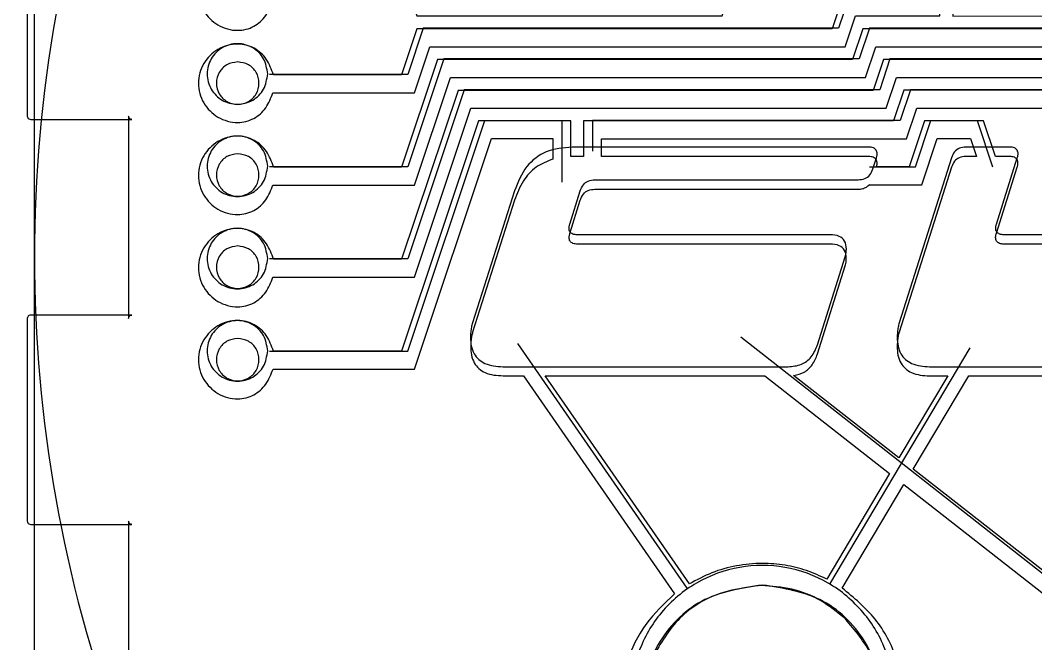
# Model space of a CAD drawing. Extents: x 1 to 406, y -9689 to -9382.
# Drawn here: x 82.24 to 112.33, y -9448.58 to -9430.11 of the extents above; entities that cross this region are included whole.
import ezdxf

# ---------------------------------------------------------------- set-up
doc = ezdxf.new("R2010")
doc.units = 0
doc.layers.get('0').update_dxf_attribs({"linetype": 'CONTINUOUS'})

msp = doc.modelspace()

# ---------------------------------------------------------------- linework, layer by layer
at = {"color": 7}
for points in [[(82.664295, -9396.097823), (164.714154, -9396.097823), (164.714154, -9478.147683), (82.664295, -9478.147683)], [(88.684808, -9431.345416)], [(89.571514, -9431.702944)], [(88.684808, -9434.066298)], [(89.571514, -9434.437939)], [(88.684808, -9436.79803)], [(89.571514, -9437.172935)], [(88.684808, -9439.53938)], [(89.571514, -9439.907875)], [(104.191029, -9446.858638)], [(104.227364, -9446.844035)]]:
    msp.add_lwpolyline(points, close=True, dxfattribs=at)
for points in [[(82.449218, -9426.9492), (82.449218, -9432.9492)], [(109.222387, -9428.524469), (109.222387, -9429.436134), (106.791432, -9429.436134), (106.487392, -9430.347799), (100.333652, -9430.347799), (94.179913, -9430.347799), (93.72408, -9431.715297), (89.621027, -9431.714385)], [(89.728414, -9432.259905), (93.920925, -9432.259905), (94.376711, -9430.894956), (100.335094, -9430.894956), (106.679326, -9430.894956), (106.981978, -9429.985795), (109.486391, -9429.985795), (109.486391, -9429.268353), (109.868022, -9429.268353), (109.874041, -9429.990015), (117.53258, -9429.976155)], [(89.730825, -9429.528201), (93.843755, -9429.528201), (93.993875, -9429.982177), (100.449041, -9429.982177), (103.033035, -9429.982177), (103.271781, -9429.268353), (108.955244, -9429.268353), (108.955244, -9429.450425), (106.599143, -9429.450425), (106.296491, -9430.362), (100.335094, -9430.362), (93.993875, -9430.362), (93.53809, -9431.726344), (89.741678, -9431.726344)], [(123.811199, -9431.715889), (123.811254, -9430.80344), (123.657237, -9430.347608), (123.049156, -9430.34764), (122.745572, -9431.259273), (117.427373, -9431.259273), (117.123333, -9430.347836), (107.399057, -9430.347836), (107.095017, -9431.259501), (103.866355, -9431.259501), (94.787538, -9431.259501), (93.72408, -9434.450101), (89.624213, -9434.451012)], [(117.308916, -9430.363852), (107.205651, -9430.363852), (106.902397, -9431.274821), (103.867439, -9431.274821), (94.602193, -9431.274821), (93.53809, -9434.460502), (89.744089, -9434.460502)], [(89.728414, -9434.994063), (93.920925, -9434.994063), (94.985031, -9431.808382), (103.867439, -9431.808382), (107.285232, -9431.808382), (107.590295, -9430.899218), (116.926081, -9430.899218), (117.229335, -9431.808382), (122.927868, -9431.808382), (123.231125, -9430.899218), (123.456604, -9430.899218), (123.534379, -9431.131334), (123.534379, -9431.560592)], [(119.250704, -9433.994268), (119.250704, -9432.173504), (116.819749, -9432.170769), (116.515034, -9431.258954), (108.006682, -9431.259273), (107.703097, -9432.170938), (95.395618, -9432.170938), (93.72408, -9437.185096), (89.621587, -9437.184777)], [(120.011092, -9434.151219), (119.510087, -9434.151219), (119.510087, -9432.186395), (117.005674, -9432.186395), (116.700611, -9431.277232), (107.81398, -9431.277232), (107.510726, -9432.188806), (95.210525, -9432.188806), (93.538102, -9437.194617), (89.744101, -9437.194617)], [(89.728426, -9437.725767), (93.920937, -9437.725767), (95.59336, -9432.719953), (107.893564, -9432.719953), (108.196819, -9431.808382), (116.317773, -9431.808382), (116.623441, -9432.719953), (118.977132, -9432.719953), (118.977132, -9434.151219), (118.598513, -9434.151219), (118.598513, -9433.09254), (116.397354, -9433.09254), (116.094705, -9432.18338), (108.422301, -9432.18338), (108.117238, -9433.09254), (98.931572, -9433.09254), (98.931572, -9434.151219), (98.593953, -9434.151219), (98.551148, -9434.151219), (98.551148, -9433.087718), (95.817033, -9433.087718), (93.538102, -9439.914264), (89.74169, -9439.914264)], [(118.339038, -9433.994268), (118.339038, -9433.082603), (116.211668, -9433.082603), (115.908083, -9432.170938), (108.614762, -9432.170938), (108.310722, -9433.082603), (99.194071, -9433.082603), (99.194071, -9433.994268)], [(107.375614, -9434.150099), (99.462658, -9434.150099), (99.462658, -9433.62257), (108.499406, -9433.62257), (108.805123, -9432.712804)], [(108.805123, -9432.712804), (115.711854, -9432.712804), (116.014507, -9433.621968), (118.065545, -9433.621968), (118.065545, -9434.149497), (118.063075, -9434.149497)], [(82.550781, -9433.0508), (85.550781, -9433.0508)], [(85.449218, -9432.9492), (85.449218, -9438.9492)], [(89.621587, -9439.920228), (93.72408, -9439.920228), (96.003243, -9433.08274), (98.282406, -9433.08274), (98.282406, -9434.906029)], [(107.399057, -9434.450101), (108.766555, -9434.450101), (109.222387, -9433.082603), (110.589885, -9433.082603), (111.045718, -9434.450101)], [(111.55967, -9434.148895), (111.132823, -9434.148895), (110.778322, -9433.089009), (109.028127, -9433.089009), (108.572341, -9434.453353), (107.606507, -9434.453353)], [(89.730837, -9440.44541), (93.920937, -9440.44541), (96.199868, -9433.618263), (98.020001, -9433.618263), (98.020001, -9434.225374)], [(107.399172, -9434.975458), (107.399172, -9434.986911), (108.955238, -9434.986911), (109.41103, -9433.619554)], [(109.41103, -9433.619554), (110.395551, -9433.619554), (110.571598, -9434.148895), (110.250255, -9434.148895)], [(107.37661, -9433.869248), (98.590438, -9433.869248), (98.590438, -9433.869248)], [(107.37661, -9433.869248), (98.590438, -9433.869248), (98.590438, -9433.869248)], [(107.37661, -9433.869248), (98.590438, -9433.869248), (98.590438, -9433.869248)], [(111.56315, -9433.869248), (110.252631, -9433.869248)], [(111.56315, -9433.869248), (110.252631, -9433.869248)], [(111.56315, -9433.869248), (110.252631, -9433.869248)], [(107.501964, -9434.518809), (107.604527, -9434.188331)], [(107.501964, -9434.518809), (107.604527, -9434.188331)], [(107.501964, -9434.518809), (107.604527, -9434.188331)], [(109.830986, -9434.188331), (108.281155, -9439.077135), (108.281155, -9439.077135)], [(109.830986, -9434.188331), (108.281155, -9439.077135), (108.281155, -9439.077135)], [(109.830986, -9434.188331), (108.281155, -9439.077135), (108.281155, -9439.077135)], [(111.164296, -9436.148411), (111.77967, -9434.188331)], [(111.164296, -9436.148411), (111.77967, -9434.188331)], [(111.164296, -9436.148411), (111.77967, -9434.188331)], [(109.828835, -9434.467222), (108.279403, -9439.350045)], [(111.161163, -9436.42481), (111.776114, -9434.467824)], [(99.262791, -9434.837892), (107.068923, -9434.837892)], [(99.262791, -9434.837892), (107.068923, -9434.837892)], [(99.262791, -9434.837892), (107.068923, -9434.837892)], [(96.881066, -9435.168371), (95.638922, -9439.077135)], [(96.881066, -9435.168371), (95.638922, -9439.077135)], [(96.881066, -9435.168371), (95.638922, -9439.077135)], [(98.522063, -9436.148411), (98.82975, -9435.168371)], [(98.522063, -9436.148411), (98.82975, -9435.168371)], [(98.522063, -9436.148411), (98.82975, -9435.168371)], [(99.266161, -9435.11714), (107.068186, -9435.11714)], [(96.885961, -9435.445629), (95.644607, -9439.348751)], [(98.525808, -9436.425415), (98.833282, -9435.446922)], [(106.237029, -9436.467493), (98.749979, -9436.467493)], [(106.237029, -9436.467493), (98.749979, -9436.467493)], [(106.237029, -9436.467493), (98.749979, -9436.467493)], [(116.6001, -9436.467493), (111.392213, -9436.467493)], [(116.6001, -9436.467493), (111.392213, -9436.467493)], [(116.6001, -9436.467493), (111.392213, -9436.467493)], [(106.236804, -9436.743742), (98.753707, -9436.743742)], [(116.593826, -9436.743742), (111.389062, -9436.743742)], [(105.860967, -9439.726696), (106.681466, -9437.117055)], [(105.860967, -9439.726696), (106.681466, -9437.117055)], [(105.860967, -9439.726696), (106.681466, -9437.117055)], [(105.860599, -9439.998154), (106.681135, -9437.392453)], [(85.550781, -9438.8477), (82.550781, -9438.8477)], [(82.449218, -9438.9492), (82.449218, -9444.9492)], [(103.587025, -9439.493086), (114.147467, -9447.764117)], [(102.000796, -9446.941522), (96.982326, -9439.69326)], [(110.376979, -9439.813978), (106.213815, -9446.814495)], [(96.539191, -9440.376258), (104.994885, -9440.376258)], [(96.539191, -9440.376258), (104.994885, -9440.376258)], [(96.539191, -9440.376258), (104.994885, -9440.376258)], [(109.181425, -9440.376258), (115.357956, -9440.376258)], [(109.181425, -9440.376258), (115.357956, -9440.376258)], [(109.181425, -9440.376258), (115.357956, -9440.376258)], [(96.544121, -9440.645571), (97.148219, -9440.645571), (101.628309, -9447.110383)], [(97.793905, -9440.645701), (104.303932, -9440.645701), (107.998454, -9443.537172), (106.134915, -9446.667991)], [(102.067204, -9446.809067), (97.793905, -9440.645701)], [(109.179519, -9440.646865), (109.720312, -9440.646865), (108.273976, -9443.078327), (105.153406, -9440.636617)], [(114.066574, -9447.608501), (108.696014, -9443.407551), (110.340088, -9440.645701)], [(110.340088, -9440.645701), (115.352532, -9440.645701)], [(106.59492, -9446.937481), (108.422288, -9443.867556)], [(108.422288, -9443.867556), (113.734971, -9448.023896)], [(82.550781, -9445.0508), (85.550781, -9445.0508)], [(85.449218, -9444.9492), (85.449218, -9450.9492)]]:
    msp.add_lwpolyline(points, dxfattribs=at)
at = {"color": 1}
for points in [[(109.222386, -9428.524467), (109.222386, -9429.436132), (106.791431, -9429.436132), (106.487391, -9430.347797), (100.333651, -9430.347797), (94.179912, -9430.347797), (93.724079, -9431.715295), (89.621025, -9431.714383)], [(123.811198, -9431.715887), (123.811252, -9430.803438), (123.657236, -9430.347605), (123.049155, -9430.347637), (122.74557, -9431.259271), (117.427372, -9431.259271), (117.123332, -9430.347833), (107.399056, -9430.347833), (107.095015, -9431.259499), (103.866353, -9431.259499), (94.787536, -9431.259499), (93.724079, -9434.450099), (89.624212, -9434.45101)], [(119.250702, -9433.994266), (119.250702, -9432.173502), (116.819747, -9432.170767), (116.515032, -9431.258952), (108.00668, -9431.259271), (107.703096, -9432.170936), (95.395617, -9432.170936), (93.724079, -9437.185094), (89.621586, -9437.184775)], [(118.339037, -9433.994266), (118.339037, -9433.082601), (116.211667, -9433.082601), (115.908082, -9432.170936), (108.614761, -9432.170936), (108.310721, -9433.082601), (99.19407, -9433.082601), (99.19407, -9433.994266)], [(89.621586, -9439.920226), (93.724079, -9439.920226), (96.003242, -9433.082738), (98.282405, -9433.082738), (98.282405, -9434.906027)], [(107.399056, -9434.450099), (108.766553, -9434.450099), (109.222386, -9433.082601), (110.589884, -9433.082601), (111.045716, -9434.450099)], [(107.37661, -9433.869248), (98.590438, -9433.869248), (98.590438, -9433.869248)], [(111.56315, -9433.869248), (110.252631, -9433.869248)], [(107.501964, -9434.518809), (107.604527, -9434.188331)], [(109.830986, -9434.188331), (108.281155, -9439.077135), (108.281155, -9439.077135)], [(111.164296, -9436.148411), (111.77967, -9434.188331)], [(99.262791, -9434.837892), (107.068923, -9434.837892)], [(96.881066, -9435.168371), (95.638922, -9439.077135)], [(98.522063, -9436.148411), (98.82975, -9435.168371)], [(106.237029, -9436.467493), (98.749979, -9436.467493)], [(116.6001, -9436.467493), (111.392213, -9436.467493)], [(105.860967, -9439.726696), (106.681466, -9437.117055)], [(103.587024, -9439.493083), (114.147465, -9447.764115)], [(102.000795, -9446.94152), (96.982324, -9439.693258)], [(110.376978, -9439.813976), (106.213814, -9446.814493)], [(96.539191, -9440.376258), (104.994885, -9440.376258)], [(109.181425, -9440.376258), (115.357956, -9440.376258)]]:
    msp.add_lwpolyline(points, dxfattribs=at)
at = {"color": 5}
for points in [[(109.222386, -9428.524467), (109.222386, -9429.436132), (106.791431, -9429.436132), (106.487391, -9430.347797), (100.333651, -9430.347797), (94.179912, -9430.347797), (93.724079, -9431.715295), (89.621025, -9431.714383)], [(123.811198, -9431.715887), (123.811252, -9430.803438), (123.657236, -9430.347605), (123.049155, -9430.347637), (122.74557, -9431.259271), (117.427372, -9431.259271), (117.123332, -9430.347833), (107.399056, -9430.347833), (107.095015, -9431.259499), (103.866353, -9431.259499), (94.787536, -9431.259499), (93.724079, -9434.450099), (89.624212, -9434.45101)], [(119.250702, -9433.994266), (119.250702, -9432.173502), (116.819747, -9432.170767), (116.515032, -9431.258952), (108.00668, -9431.259271), (107.703096, -9432.170936), (95.395617, -9432.170936), (93.724079, -9437.185094), (89.621586, -9437.184775)], [(118.339037, -9433.994266), (118.339037, -9433.082601), (116.211667, -9433.082601), (115.908082, -9432.170936), (108.614761, -9432.170936), (108.310721, -9433.082601), (99.19407, -9433.082601), (99.19407, -9433.994266)], [(89.621586, -9439.920226), (93.724079, -9439.920226), (96.003242, -9433.082738), (98.282405, -9433.082738), (98.282405, -9434.906027)], [(107.399056, -9434.450099), (108.766553, -9434.450099), (109.222386, -9433.082601), (110.589884, -9433.082601), (111.045716, -9434.450099)], [(103.587024, -9439.493083), (114.147465, -9447.764115)], [(102.000795, -9446.94152), (96.982324, -9439.693258)], [(110.376978, -9439.813976), (106.213814, -9446.814493)]]:
    msp.add_lwpolyline(points, dxfattribs=at)
at = {"color": 1}
for points in [[(89.571513, -9431.702942)], [(89.571513, -9434.437937)], [(89.571513, -9437.172932)], [(89.571513, -9439.907873)]]:
    msp.add_lwpolyline(points, close=True, dxfattribs=at)
at = {"color": 5}
for points in [[(89.571513, -9431.702942)], [(89.571513, -9434.437937)], [(89.571513, -9437.172932)], [(89.571513, -9439.907873)]]:
    msp.add_lwpolyline(points, close=True, dxfattribs=at)
at = {"color": 7}
for points, knots in [([(174.678519, -9433.072518), (174.069414, -9439.032811), (172.85992, -9450.868098), (163.476223, -9466.508611), (149.736904, -9478.136922), (132.723344, -9484.30419), (114.670038, -9484.30419), (97.680307, -9478.136922), (83.845844, -9466.508611), (74.815656, -9450.868098), (71.662767, -9433.072518), (74.815656, -9415.276938), (83.845844, -9399.636425), (97.680307, -9388.008114), (114.670038, -9381.840845), (132.723344, -9381.840845), (149.736904, -9388.008114), (163.476223, -9399.636425), (172.85992, -9415.276938), (174.069414, -9427.112224), (174.678519, -9433.072518)], [0, 0, 0, 0, 17.790147, 35.32569, 53.115837, 70.905984, 88.441526, 106.231673, 124.021821, 141.557363, 159.34751, 177.137657, 194.6732, 212.463347, 230.253494, 247.789036, 265.579184, 283.369331, 300.904873, 318.69502, 318.69502, 318.69502, 318.69502]), ([(164.714158, -9437.122752), (164.223994, -9441.919167), (163.250681, -9451.443353), (155.699357, -9464.029712), (144.642942, -9473.387339), (130.951654, -9478.350313), (116.423654, -9478.350313), (102.751541, -9473.387339), (91.618562, -9464.029712), (84.351717, -9451.443353), (81.814499, -9437.122752), (84.351717, -9422.802151), (91.618562, -9410.215792), (102.751541, -9400.858165), (116.423654, -9395.895191), (130.951654, -9395.895191), (144.642942, -9400.858165), (155.699357, -9410.215792), (163.250681, -9422.802151), (164.223994, -9432.326337), (164.714158, -9437.122752)], [0, 0, 0, 0, 14.316229, 28.427571, 42.743801, 57.06003, 71.171372, 85.487601, 99.803831, 113.915172, 128.231402, 142.547631, 156.658973, 170.975202, 185.291432, 199.402773, 213.719003, 228.035232, 242.146574, 256.462803, 256.462803, 256.462803, 256.462803]), ([(89.739869, -9428.995242), (89.681586, -9428.835843), (89.567203, -9428.523013), (89.184081, -9428.172771), (88.649299, -9428.039138), (88.076987, -9428.200202), (87.63346, -9428.642471), (87.466225, -9429.25009), (87.633349, -9429.857648), (88.077262, -9430.299022), (88.646324, -9430.45872), (89.175032, -9430.328677), (89.552944, -9429.988011), (89.670775, -9429.683426), (89.730825, -9429.528201)], [0, 0, 0, 0, 0.503787, 0.988708, 1.488662, 2.095063, 2.68575, 3.291941, 3.897677, 4.487748, 5.094026, 5.585066, 6.060758, 6.55513, 6.55513, 6.55513, 6.55513]), ([(89.741678, -9431.726344), (89.683793, -9431.56628), (89.570215, -9431.252215), (89.185529, -9430.901277), (88.649897, -9430.768003), (88.077281, -9430.928286), (87.633339, -9431.36975), (87.466217, -9431.977357), (87.633504, -9432.585109), (88.076918, -9433.027554), (88.645709, -9433.188182), (89.173532, -9433.057903), (89.549752, -9432.717855), (89.668101, -9432.4145), (89.728414, -9432.259905)], [0, 0, 0, 0, 0.505091, 0.99105, 1.492628, 2.098878, 2.688939, 3.294728, 3.90107, 4.49197, 5.098392, 5.587795, 6.062221, 6.555259, 6.555259, 6.555259, 6.555259]), ([(89.571514, -9431.702944), (89.546876, -9431.860966), (89.498331, -9432.172322), (89.141456, -9432.515101), (88.675928, -9432.642112), (88.205513, -9432.515101), (87.863011, -9432.172322), (87.735906, -9431.702944), (87.863011, -9431.233565), (88.205513, -9430.890787), (88.675928, -9430.763776), (89.141456, -9430.890787), (89.498331, -9431.233565), (89.546876, -9431.544922), (89.571514, -9431.702944)], [0, 0, 0, 0, 0.468695, 0.923489, 1.392184, 1.860878, 2.315673, 2.784367, 3.253062, 3.707857, 4.176551, 4.645246, 5.10004, 5.568735, 5.568735, 5.568735, 5.568735]), ([(88.684808, -9431.345416), (88.7963, -9431.362292), (89.015145, -9431.395418), (89.256292, -9431.646724), (89.342824, -9431.974185), (89.256289, -9432.304941), (89.015074, -9432.546212), (88.684574, -9432.632953), (88.353973, -9432.546063), (88.111645, -9432.305308), (88.024038, -9431.974184), (88.111645, -9431.646362), (88.353887, -9431.395532), (88.573146, -9431.362327), (88.684808, -9431.345416)], [0, 0, 0, 0, 0.330337, 0.64841, 0.97858, 1.308498, 1.626402, 1.956713, 2.287627, 2.606353, 2.936433, 3.266764, 3.585658, 3.916599, 3.916599, 3.916599, 3.916599]), ([(82.449218, -9432.9492), (82.451862, -9432.966796), (82.457091, -9433.001593), (82.497073, -9433.042648), (82.532551, -9433.048033), (82.550781, -9433.0508)], [0, 0, 0, 0, 0.052501, 0.103823, 0.158065, 0.158065, 0.158065, 0.158065]), ([(85.550781, -9433.0508), (85.533239, -9433.04814), (85.498487, -9433.04287), (85.457436, -9433.002932), (85.452007, -9432.967435), (85.449218, -9432.9492)], [0, 0, 0, 0, 0.05236, 0.10373, 0.158, 0.158, 0.158, 0.158]), ([(89.744089, -9434.460502), (89.6863, -9434.299828), (89.572854, -9433.984413), (89.187124, -9433.631989), (88.650374, -9433.497617), (88.076981, -9433.658791), (87.633462, -9434.101111), (87.466225, -9434.708714), (87.633349, -9435.316275), (88.077262, -9435.757647), (88.645483, -9435.917113), (89.172481, -9435.788115), (89.549066, -9435.450325), (89.667868, -9435.148091), (89.728414, -9434.994063)], [0, 0, 0, 0, 0.506659, 0.994612, 1.497686, 2.104086, 2.694773, 3.300962, 3.906698, 4.496769, 5.103046, 5.591594, 6.064677, 6.556351, 6.556351, 6.556351, 6.556351]), ([(89.571514, -9434.437939), (89.546876, -9434.595961), (89.498331, -9434.907318), (89.141456, -9435.250096), (88.675928, -9435.377107), (88.205513, -9435.250096), (87.863011, -9434.907318), (87.735906, -9434.437939), (87.863011, -9433.968561), (88.205513, -9433.625782), (88.675928, -9433.498771), (89.141456, -9433.625782), (89.498331, -9433.968561), (89.546876, -9434.279917), (89.571514, -9434.437939)], [0, 0, 0, 0, 0.468695, 0.923489, 1.392184, 1.860878, 2.315673, 2.784367, 3.253062, 3.707857, 4.176551, 4.645246, 5.10004, 5.568735, 5.568735, 5.568735, 5.568735]), ([(88.684808, -9434.066298), (88.79633, -9434.083344), (89.01542, -9434.116833), (89.25613, -9434.369075), (89.342862, -9434.696724), (89.256276, -9435.027643), (89.01506, -9435.268891), (88.684574, -9435.355649), (88.353987, -9435.268742), (88.111657, -9435.02801), (88.024001, -9434.696723), (88.111807, -9434.368714), (88.353613, -9434.116946), (88.573116, -9434.083379), (88.684808, -9434.066298)], [0, 0, 0, 0, 0.330452, 0.649186, 0.979711, 1.309632, 1.627544, 1.957834, 2.288728, 2.607462, 2.937544, 3.26823, 3.587784, 3.918839, 3.918839, 3.918839, 3.918839]), ([(98.590438, -9433.869248), (98.326934, -9433.891919), (97.821899, -9433.935371), (97.174227, -9434.434973), (96.982813, -9434.913832), (96.881066, -9435.168371)], [0, 0, 0, 0, 0.780777, 1.496449, 2.308533, 2.308533, 2.308533, 2.308533]), ([(98.590438, -9433.869248), (98.326934, -9433.891919), (97.821899, -9433.935371), (97.174227, -9434.434973), (96.982813, -9434.913832), (96.881066, -9435.168371)], [0, 0, 0, 0, 0.780777, 1.496449, 2.308533, 2.308533, 2.308533, 2.308533]), ([(98.590438, -9433.869248), (98.326934, -9433.891919), (97.821899, -9433.935371), (97.174227, -9434.434973), (96.982813, -9434.913832), (96.881066, -9435.168371)], [0, 0, 0, 0, 0.780777, 1.496449, 2.308533, 2.308533, 2.308533, 2.308533]), ([(107.604527, -9434.188331), (107.609, -9434.174057), (107.617336, -9434.147463), (107.625286, -9434.109246), (107.630125, -9434.04659), (107.613606, -9433.955576), (107.508914, -9433.875221), (107.424459, -9433.871408), (107.37661, -9433.869248)], [0, 0, 0, 0, 0.044874, 0.083613, 0.116631, 0.233945, 0.341921, 0.483056, 0.483056, 0.483056, 0.483056]), ([(107.604527, -9434.188331), (107.609, -9434.174057), (107.617336, -9434.147463), (107.625286, -9434.109246), (107.630125, -9434.04659), (107.613606, -9433.955576), (107.508914, -9433.875221), (107.424459, -9433.871408), (107.37661, -9433.869248)], [0, 0, 0, 0, 0.044874, 0.083613, 0.116631, 0.233945, 0.341921, 0.483056, 0.483056, 0.483056, 0.483056]), ([(107.604527, -9434.188331), (107.609, -9434.174057), (107.617336, -9434.147463), (107.625286, -9434.109246), (107.630125, -9434.04659), (107.613606, -9433.955576), (107.508914, -9433.875221), (107.424459, -9433.871408), (107.37661, -9433.869248)], [0, 0, 0, 0, 0.044874, 0.083613, 0.116631, 0.233945, 0.341921, 0.483056, 0.483056, 0.483056, 0.483056]), ([(110.252631, -9433.869248), (110.187854, -9433.874839), (110.063601, -9433.885563), (109.904058, -9434.008162), (109.856344, -9434.125808), (109.830986, -9434.188331)], [0, 0, 0, 0, 0.191966, 0.368223, 0.568143, 0.568143, 0.568143, 0.568143]), ([(110.252631, -9433.869248), (110.187854, -9433.874839), (110.063601, -9433.885563), (109.904058, -9434.008162), (109.856344, -9434.125808), (109.830986, -9434.188331)], [0, 0, 0, 0, 0.191966, 0.368223, 0.568143, 0.568143, 0.568143, 0.568143]), ([(110.252631, -9433.869248), (110.187854, -9433.874839), (110.063601, -9433.885563), (109.904058, -9434.008162), (109.856344, -9434.125808), (109.830986, -9434.188331)], [0, 0, 0, 0, 0.191966, 0.368223, 0.568143, 0.568143, 0.568143, 0.568143]), ([(111.77967, -9434.188331), (111.784143, -9434.174057), (111.792476, -9434.147462), (111.800442, -9434.109248), (111.805182, -9434.046672), (111.790131, -9433.957037), (111.6906, -9433.87548), (111.609013, -9433.87149), (111.56315, -9433.869248)], [0, 0, 0, 0, 0.044874, 0.083613, 0.116631, 0.23365, 0.338715, 0.473605, 0.473605, 0.473605, 0.473605]), ([(111.77967, -9434.188331), (111.784143, -9434.174057), (111.792476, -9434.147462), (111.800442, -9434.109248), (111.805182, -9434.046672), (111.790131, -9433.957037), (111.6906, -9433.87548), (111.609013, -9433.87149), (111.56315, -9433.869248)], [0, 0, 0, 0, 0.044874, 0.083613, 0.116631, 0.23365, 0.338715, 0.473605, 0.473605, 0.473605, 0.473605]), ([(111.77967, -9434.188331), (111.784143, -9434.174057), (111.792476, -9434.147462), (111.800442, -9434.109248), (111.805182, -9434.046672), (111.790131, -9433.957037), (111.6906, -9433.87548), (111.609013, -9433.87149), (111.56315, -9433.869248)], [0, 0, 0, 0, 0.044874, 0.083613, 0.116631, 0.23365, 0.338715, 0.473605, 0.473605, 0.473605, 0.473605]), ([(98.020001, -9434.225374), (97.848665, -9434.293618), (97.503545, -9434.431081), (97.1043, -9434.878314), (96.961766, -9435.248664), (96.885961, -9435.445629)], [0, 0, 0, 0, 0.547432, 1.102683, 1.733447, 1.733447, 1.733447, 1.733447]), ([(107.606507, -9434.453353), (107.610093, -9434.44105), (107.616855, -9434.417847), (107.624252, -9434.384843), (107.629593, -9434.3253), (107.6124, -9434.23587), (107.507876, -9434.156011), (107.42346, -9434.152237), (107.375614, -9434.150099)], [0, 0, 0, 0, 0.038459, 0.072531, 0.101133, 0.218162, 0.326001, 0.467092, 0.467092, 0.467092, 0.467092]), ([(110.250255, -9434.148895), (110.18552, -9434.154468), (110.061383, -9434.165155), (109.901909, -9434.287409), (109.854187, -9434.404838), (109.828835, -9434.467222)], [0, 0, 0, 0, 0.191856, 0.367902, 0.567424, 0.567424, 0.567424, 0.567424]), ([(111.776114, -9434.467824), (111.780589, -9434.453507), (111.788949, -9434.426764), (111.796946, -9434.388353), (111.801779, -9434.325728), (111.786629, -9434.236157), (111.686989, -9434.155048), (111.605501, -9434.15111), (111.55967, -9434.148895)], [0, 0, 0, 0, 0.045001, 0.084061, 0.117228, 0.23396, 0.338858, 0.473688, 0.473688, 0.473688, 0.473688]), ([(107.068923, -9434.837892), (107.135742, -9434.832425), (107.263011, -9434.822011), (107.427541, -9434.70024), (107.47625, -9434.581496), (107.501964, -9434.518809)], [0, 0, 0, 0, 0.198192, 0.377492, 0.578001, 0.578001, 0.578001, 0.578001]), ([(107.068923, -9434.837892), (107.135742, -9434.832425), (107.263011, -9434.822011), (107.427541, -9434.70024), (107.47625, -9434.581496), (107.501964, -9434.518809)], [0, 0, 0, 0, 0.198192, 0.377492, 0.578001, 0.578001, 0.578001, 0.578001]), ([(107.068923, -9434.837892), (107.135742, -9434.832425), (107.263011, -9434.822011), (107.427541, -9434.70024), (107.47625, -9434.581496), (107.501964, -9434.518809)], [0, 0, 0, 0, 0.198192, 0.377492, 0.578001, 0.578001, 0.578001, 0.578001]), ([(98.82975, -9435.168371), (98.855265, -9435.103624), (98.903258, -9434.981842), (99.067551, -9434.854638), (99.195816, -9434.843637), (99.262791, -9434.837892)], [0, 0, 0, 0, 0.206127, 0.387706, 0.586129, 0.586129, 0.586129, 0.586129]), ([(98.82975, -9435.168371), (98.855265, -9435.103624), (98.903258, -9434.981842), (99.067551, -9434.854638), (99.195816, -9434.843637), (99.262791, -9434.837892)], [0, 0, 0, 0, 0.206127, 0.387706, 0.586129, 0.586129, 0.586129, 0.586129]), ([(98.82975, -9435.168371), (98.855265, -9435.103624), (98.903258, -9434.981842), (99.067551, -9434.854638), (99.195816, -9434.843637), (99.262791, -9434.837892)], [0, 0, 0, 0, 0.206127, 0.387706, 0.586129, 0.586129, 0.586129, 0.586129]), ([(107.068186, -9435.11714), (107.112711, -9435.11431), (107.197247, -9435.108937), (107.314274, -9435.059229), (107.371023, -9435.003234), (107.399172, -9434.975458)], [0, 0, 0, 0, 0.133283, 0.253058, 0.370945, 0.370945, 0.370945, 0.370945]), ([(98.833282, -9435.446922), (98.858804, -9435.382291), (98.90682, -9435.260695), (99.07108, -9435.133831), (99.199232, -9435.122866), (99.266161, -9435.11714)], [0, 0, 0, 0, 0.205803, 0.387199, 0.585497, 0.585497, 0.585497, 0.585497]), ([(98.749979, -9436.467493), (98.702397, -9436.46553), (98.619158, -9436.462096), (98.51377, -9436.387686), (98.496652, -9436.297319), (98.501193, -9436.233444), (98.508833, -9436.191316), (98.517534, -9436.163097), (98.522063, -9436.148411)], [0, 0, 0, 0, 0.140936, 0.246548, 0.357721, 0.397055, 0.439525, 0.485615, 0.485615, 0.485615, 0.485615]), ([(98.749979, -9436.467493), (98.702397, -9436.46553), (98.619158, -9436.462096), (98.51377, -9436.387686), (98.496652, -9436.297319), (98.501193, -9436.233444), (98.508833, -9436.191316), (98.517534, -9436.163097), (98.522063, -9436.148411)], [0, 0, 0, 0, 0.140936, 0.246548, 0.357721, 0.397055, 0.439525, 0.485615, 0.485615, 0.485615, 0.485615]), ([(98.749979, -9436.467493), (98.702397, -9436.46553), (98.619158, -9436.462096), (98.51377, -9436.387686), (98.496652, -9436.297319), (98.501193, -9436.233444), (98.508833, -9436.191316), (98.517534, -9436.163097), (98.522063, -9436.148411)], [0, 0, 0, 0, 0.140936, 0.246548, 0.357721, 0.397055, 0.439525, 0.485615, 0.485615, 0.485615, 0.485615]), ([(111.392213, -9436.467493), (111.34463, -9436.46553), (111.261391, -9436.462096), (111.156003, -9436.387686), (111.138885, -9436.297319), (111.143426, -9436.233444), (111.151066, -9436.191316), (111.159768, -9436.163097), (111.164296, -9436.148411)], [0, 0, 0, 0, 0.140936, 0.246548, 0.357721, 0.397055, 0.439525, 0.485615, 0.485615, 0.485615, 0.485615]), ([(111.392213, -9436.467493), (111.34463, -9436.46553), (111.261391, -9436.462096), (111.156003, -9436.387686), (111.138885, -9436.297319), (111.143426, -9436.233444), (111.151066, -9436.191316), (111.159768, -9436.163097), (111.164296, -9436.148411)], [0, 0, 0, 0, 0.140936, 0.246548, 0.357721, 0.397055, 0.439525, 0.485615, 0.485615, 0.485615, 0.485615]), ([(111.392213, -9436.467493), (111.34463, -9436.46553), (111.261391, -9436.462096), (111.156003, -9436.387686), (111.138885, -9436.297319), (111.143426, -9436.233444), (111.151066, -9436.191316), (111.159768, -9436.163097), (111.164296, -9436.148411)], [0, 0, 0, 0, 0.140936, 0.246548, 0.357721, 0.397055, 0.439525, 0.485615, 0.485615, 0.485615, 0.485615]), ([(89.744101, -9437.194617), (89.686761, -9437.033416), (89.574246, -9436.717104), (89.188059, -9436.363595), (88.650753, -9436.229453), (88.077271, -9436.389937), (87.63336, -9436.831435), (87.46623, -9437.439013), (87.633507, -9438.046747), (88.07691, -9438.48921), (88.645369, -9438.649688), (89.172403, -9438.519974), (89.548569, -9438.181871), (89.667721, -9437.87971), (89.728426, -9437.725767)], [0, 0, 0, 0, 0.507613, 0.996048, 1.500146, 2.106423, 2.696495, 3.302231, 3.90857, 4.499462, 5.105903, 5.594217, 6.067602, 6.559273, 6.559273, 6.559273, 6.559273]), ([(89.571514, -9437.172935), (89.546876, -9437.330956), (89.498331, -9437.642313), (89.141456, -9437.985091), (88.675928, -9438.112103), (88.205513, -9437.985091), (87.863011, -9437.642313), (87.735906, -9437.172935), (87.863011, -9436.703556), (88.205513, -9436.360778), (88.675928, -9436.233766), (89.141456, -9436.360778), (89.498331, -9436.703556), (89.546876, -9437.014913), (89.571514, -9437.172935)], [0, 0, 0, 0, 0.468695, 0.923489, 1.392184, 1.860878, 2.315673, 2.784367, 3.253062, 3.707857, 4.176551, 4.645246, 5.10004, 5.568735, 5.568735, 5.568735, 5.568735]), ([(98.753707, -9436.743742), (98.706149, -9436.741798), (98.622991, -9436.7384), (98.517518, -9436.664479), (98.500185, -9436.574117), (98.504942, -9436.510204), (98.512794, -9436.468106), (98.52137, -9436.439975), (98.525808, -9436.425415)], [0, 0, 0, 0, 0.140904, 0.246378, 0.35721, 0.396942, 0.439497, 0.485151, 0.485151, 0.485151, 0.485151]), ([(106.681466, -9437.117055), (106.688314, -9437.091854), (106.70188, -9437.04193), (106.713025, -9436.965372), (106.719686, -9436.835085), (106.69247, -9436.649696), (106.493159, -9436.480657), (106.328915, -9436.472216), (106.237029, -9436.467493)], [0, 0, 0, 0, 0.07831, 0.155132, 0.231199, 0.471407, 0.684027, 0.954025, 0.954025, 0.954025, 0.954025]), ([(106.681466, -9437.117055), (106.688314, -9437.091854), (106.70188, -9437.04193), (106.713025, -9436.965372), (106.719686, -9436.835085), (106.69247, -9436.649696), (106.493159, -9436.480657), (106.328915, -9436.472216), (106.237029, -9436.467493)], [0, 0, 0, 0, 0.07831, 0.155132, 0.231199, 0.471407, 0.684027, 0.954025, 0.954025, 0.954025, 0.954025]), ([(106.681466, -9437.117055), (106.688314, -9437.091854), (106.70188, -9437.04193), (106.713025, -9436.965372), (106.719686, -9436.835085), (106.69247, -9436.649696), (106.493159, -9436.480657), (106.328915, -9436.472216), (106.237029, -9436.467493)], [0, 0, 0, 0, 0.07831, 0.155132, 0.231199, 0.471407, 0.684027, 0.954025, 0.954025, 0.954025, 0.954025]), ([(111.389062, -9436.743742), (111.341495, -9436.741802), (111.258288, -9436.738408), (111.152783, -9436.664196), (111.135545, -9436.573646), (111.140294, -9436.5096), (111.14815, -9436.467502), (111.156725, -9436.439371), (111.161163, -9436.42481)], [0, 0, 0, 0, 0.140904, 0.246479, 0.357713, 0.397443, 0.439998, 0.485654, 0.485654, 0.485654, 0.485654]), ([(88.684808, -9436.79803), (88.796294, -9436.814927), (89.015145, -9436.848095), (89.256237, -9437.099408), (89.34284, -9437.426827), (89.256272, -9437.757559), (89.015061, -9437.998816), (88.684574, -9438.085571), (88.353986, -9437.998667), (88.111662, -9437.757926), (88.024023, -9437.426826), (88.111701, -9437.099047), (88.353887, -9436.848209), (88.573152, -9436.814961), (88.684808, -9436.79803)], [0, 0, 0, 0, 0.330331, 0.648448, 0.978519, 1.30844, 1.626352, 1.956642, 2.287537, 2.60627, 2.936352, 3.266586, 3.585524, 3.916458, 3.916458, 3.916458, 3.916458]), ([(106.681135, -9437.392453), (106.687947, -9437.367343), (106.701438, -9437.317617), (106.712363, -9437.241254), (106.718844, -9437.111176), (106.691782, -9436.925977), (106.49274, -9436.756935), (106.328621, -9436.748475), (106.236804, -9436.743742)], [0, 0, 0, 0, 0.078017, 0.154496, 0.230521, 0.470478, 0.682925, 0.952711, 0.952711, 0.952711, 0.952711]), ([(82.550781, -9438.8477), (82.53324, -9438.85036), (82.498496, -9438.855629), (82.457448, -9438.895523), (82.45201, -9438.930988), (82.449218, -9438.9492)], [0, 0, 0, 0, 0.052359, 0.103711, 0.157913, 0.157913, 0.157913, 0.157913]), ([(85.449218, -9438.9492), (85.451861, -9438.931611), (85.457086, -9438.896831), (85.497088, -9438.855826), (85.532553, -9438.850459), (85.550781, -9438.8477)], [0, 0, 0, 0, 0.052475, 0.103763, 0.157999, 0.157999, 0.157999, 0.157999]), ([(89.74169, -9439.914264), (89.683594, -9439.754578), (89.569579, -9439.441194), (89.18493, -9439.091343), (88.649736, -9438.958439), (88.077359, -9439.118458), (87.633326, -9439.559661), (87.466237, -9440.16716), (87.633508, -9440.774826), (88.076913, -9441.217318), (88.646362, -9441.377994), (89.175398, -9441.2473), (89.553113, -9440.905801), (89.670842, -9440.600826), (89.730837, -9440.44541)], [0, 0, 0, 0, 0.504258, 0.989608, 1.490623, 2.09686, 2.686727, 3.292312, 3.898652, 4.489545, 5.095987, 5.587286, 6.063505, 6.558369, 6.558369, 6.558369, 6.558369]), ([(89.571514, -9439.907875), (89.546876, -9440.065897), (89.498331, -9440.377254), (89.141456, -9440.720032), (88.675928, -9440.847043), (88.205513, -9440.720032), (87.863011, -9440.377254), (87.735906, -9439.907875), (87.863011, -9439.438497), (88.205513, -9439.095718), (88.675928, -9438.968707), (89.141456, -9439.095718), (89.498331, -9439.438497), (89.546876, -9439.749853), (89.571514, -9439.907875)], [0, 0, 0, 0, 0.468695, 0.923489, 1.392184, 1.860878, 2.315673, 2.784367, 3.253062, 3.707857, 4.176551, 4.645246, 5.10004, 5.568735, 5.568735, 5.568735, 5.568735]), ([(95.638922, -9439.077135), (95.62736, -9439.119966), (95.60314, -9439.209693), (95.585955, -9439.35539), (95.574965, -9439.619836), (95.626293, -9439.998635), (96.024185, -9440.348426), (96.355011, -9440.366304), (96.539191, -9440.376258)], [0, 0, 0, 0, 0.132975, 0.278566, 0.438233, 0.931005, 1.361305, 1.901747, 1.901747, 1.901747, 1.901747]), ([(95.638922, -9439.077135), (95.62736, -9439.119966), (95.60314, -9439.209693), (95.585955, -9439.35539), (95.574965, -9439.619836), (95.626293, -9439.998635), (96.024185, -9440.348426), (96.355011, -9440.366304), (96.539191, -9440.376258)], [0, 0, 0, 0, 0.132975, 0.278566, 0.438233, 0.931005, 1.361305, 1.901747, 1.901747, 1.901747, 1.901747]), ([(95.638922, -9439.077135), (95.62736, -9439.119966), (95.60314, -9439.209693), (95.585955, -9439.35539), (95.574965, -9439.619836), (95.626293, -9439.998635), (96.024185, -9440.348426), (96.355011, -9440.366304), (96.539191, -9440.376258)], [0, 0, 0, 0, 0.132975, 0.278566, 0.438233, 0.931005, 1.361305, 1.901747, 1.901747, 1.901747, 1.901747]), ([(108.281155, -9439.077135), (108.269594, -9439.119966), (108.245374, -9439.209693), (108.228189, -9439.35539), (108.217198, -9439.619836), (108.268527, -9439.998635), (108.666418, -9440.348426), (108.997244, -9440.366304), (109.181425, -9440.376258)], [0, 0, 0, 0, 0.132975, 0.278566, 0.438233, 0.931005, 1.361305, 1.901747, 1.901747, 1.901747, 1.901747]), ([(108.281155, -9439.077135), (108.269594, -9439.119966), (108.245374, -9439.209693), (108.228189, -9439.35539), (108.217198, -9439.619836), (108.268527, -9439.998635), (108.666418, -9440.348426), (108.997244, -9440.366304), (109.181425, -9440.376258)], [0, 0, 0, 0, 0.132975, 0.278566, 0.438233, 0.931005, 1.361305, 1.901747, 1.901747, 1.901747, 1.901747]), ([(108.281155, -9439.077135), (108.269594, -9439.119966), (108.245374, -9439.209693), (108.228189, -9439.35539), (108.217198, -9439.619836), (108.268527, -9439.998635), (108.666418, -9440.348426), (108.997244, -9440.366304), (109.181425, -9440.376258)], [0, 0, 0, 0, 0.132975, 0.278566, 0.438233, 0.931005, 1.361305, 1.901747, 1.901747, 1.901747, 1.901747]), ([(95.644607, -9439.348751), (95.63304, -9439.391498), (95.608806, -9439.481049), (95.591403, -9439.626474), (95.580293, -9439.890494), (95.631752, -9440.268811), (96.029516, -9440.617842), (96.360057, -9440.635653), (96.544121, -9440.645571)], [0, 0, 0, 0, 0.132738, 0.278074, 0.437511, 0.92948, 1.359317, 1.899455, 1.899455, 1.899455, 1.899455]), ([(108.279403, -9439.350045), (108.267876, -9439.392791), (108.243726, -9439.482342), (108.226697, -9439.627788), (108.21579, -9439.891786), (108.267119, -9440.270105), (108.664923, -9440.619134), (108.995458, -9440.636946), (109.179519, -9440.646865)], [0, 0, 0, 0, 0.132701, 0.277999, 0.43743, 0.929397, 1.359235, 1.899373, 1.899373, 1.899373, 1.899373]), ([(88.684808, -9439.53938), (88.796282, -9439.556227), (89.015054, -9439.58929), (89.256274, -9439.840291), (89.34284, -9440.167693), (89.256235, -9440.498449), (89.015153, -9440.739984), (88.684574, -9440.827006), (88.353894, -9440.739836), (88.111699, -9440.498816), (88.024023, -9440.167692), (88.111664, -9439.83993), (88.353978, -9439.589404), (88.573164, -9439.556262), (88.684808, -9439.53938)], [0, 0, 0, 0, 0.33029, 0.648202, 0.978123, 1.308195, 1.626312, 1.956642, 2.287577, 2.606515, 2.936748, 3.26683, 3.585564, 3.916458, 3.916458, 3.916458, 3.916458]), ([(104.994885, -9440.376258), (105.128679, -9440.365048), (105.384209, -9440.34364), (105.713049, -9440.094664), (105.80974, -9439.854132), (105.860967, -9439.726696)], [0, 0, 0, 0, 0.396612, 0.75748, 1.164104, 1.164104, 1.164104, 1.164104]), ([(104.994885, -9440.376258), (105.128679, -9440.365048), (105.384209, -9440.34364), (105.713049, -9440.094664), (105.80974, -9439.854132), (105.860967, -9439.726696)], [0, 0, 0, 0, 0.396612, 0.75748, 1.164104, 1.164104, 1.164104, 1.164104]), ([(104.994885, -9440.376258), (105.128679, -9440.365048), (105.384209, -9440.34364), (105.713049, -9440.094664), (105.80974, -9439.854132), (105.860967, -9439.726696)], [0, 0, 0, 0, 0.396612, 0.75748, 1.164104, 1.164104, 1.164104, 1.164104]), ([(105.153406, -9440.636617), (105.261923, -9440.611651), (105.475046, -9440.562621), (105.733008, -9440.32233), (105.816336, -9440.110614), (105.860599, -9439.998154)], [0, 0, 0, 0, 0.32953, 0.647183, 1.007098, 1.007098, 1.007098, 1.007098]), ([(82.449218, -9444.9492), (82.451862, -9444.966796), (82.457091, -9445.001593), (82.497073, -9445.042648), (82.532551, -9445.048033), (82.550781, -9445.0508)], [0, 0, 0, 0, 0.052501, 0.103823, 0.158065, 0.158065, 0.158065, 0.158065]), ([(85.550781, -9445.0508), (85.533239, -9445.04814), (85.498487, -9445.04287), (85.457436, -9445.002932), (85.452007, -9444.967435), (85.449218, -9444.9492)], [0, 0, 0, 0, 0.05236, 0.10373, 0.158, 0.158, 0.158, 0.158]), ([(108.119067, -9450.156183), (108.072559, -9450.611278), (107.980209, -9451.514954), (107.263722, -9452.709176), (106.214665, -9453.597048), (104.915605, -9454.067946), (103.537156, -9454.067946), (102.239915, -9453.597048), (101.183593, -9452.709176), (100.494099, -9451.514954), (100.253362, -9450.156183), (100.494099, -9448.797412), (101.183593, -9447.603191), (102.239915, -9446.715318), (103.537156, -9446.24442), (104.915605, -9446.24442), (106.214665, -9446.715318), (107.263722, -9447.603191), (107.980209, -9448.797412), (108.072559, -9449.701088), (108.119067, -9450.156183)], [0, 0, 0, 0, 1.358356, 2.697272, 4.055627, 5.413983, 6.752899, 8.111255, 9.469611, 10.808527, 12.166882, 13.525238, 14.864154, 16.22251, 17.580866, 18.919781, 20.278137, 21.636493, 22.975409, 24.333765, 24.333765, 24.333765, 24.333765]), ([(108.119067, -9450.156183), (108.072559, -9450.611278), (107.980209, -9451.514954), (107.263722, -9452.709176), (106.214665, -9453.597048), (104.915605, -9454.067946), (103.537156, -9454.067946), (102.239915, -9453.597048), (101.183593, -9452.709176), (100.494099, -9451.514954), (100.253362, -9450.156183), (100.494099, -9448.797412), (101.183593, -9447.603191), (102.239915, -9446.715318), (103.537156, -9446.24442), (104.915605, -9446.24442), (106.214665, -9446.715318), (107.263722, -9447.603191), (107.980209, -9448.797412), (108.072559, -9449.701088), (108.119067, -9450.156183)], [0, 0, 0, 0, 1.358356, 2.697272, 4.055627, 5.413983, 6.752899, 8.111255, 9.469611, 10.808527, 12.166882, 13.525238, 14.864154, 16.22251, 17.580866, 18.919781, 20.278137, 21.636493, 22.975409, 24.333765, 24.333765, 24.333765, 24.333765]), ([(106.134915, -9446.667991), (105.93842, -9446.578113), (105.54225, -9446.396903), (104.896542, -9446.243314), (104.194251, -9446.184608), (103.460047, -9446.254932), (102.725401, -9446.456656), (102.285437, -9446.692221), (102.067204, -9446.809067)], [0, 0, 0, 0, 0.646954, 1.304382, 1.979084, 2.753168, 3.505773, 4.246505, 4.246505, 4.246505, 4.246505]), ([(104.227364, -9446.844035), (104.857457, -9446.941642), (106.09784, -9447.133789), (107.463937, -9448.555144), (107.967164, -9450.409261), (107.463948, -9452.282671), (106.097721, -9453.646909), (104.227307, -9454.149924), (102.356867, -9453.646872), (100.990368, -9452.282761), (100.486872, -9450.40926), (100.990381, -9448.555056), (102.356744, -9447.133818), (103.597229, -9446.941651), (104.227364, -9446.844035)], [0, 0, 0, 0, 1.86849, 3.678256, 5.545194, 7.412039, 9.221579, 11.089989, 12.958546, 14.768289, 16.635176, 18.502157, 20.312126, 22.180763, 22.180763, 22.180763, 22.180763]), ([(104.191029, -9446.858638), (103.721931, -9446.919937), (102.783527, -9447.042563), (101.572192, -9447.890207), (101.126927, -9448.724686), (100.904283, -9449.141946)], [0, 0, 0, 0, 1.405758, 2.812141, 4.21867, 4.21867, 4.21867, 4.21867]), ([(106.686706, -9447.849556), (106.449724, -9447.655512), (105.976113, -9447.267713), (105.107601, -9446.92081), (104.496699, -9446.879372), (104.191029, -9446.858638)], [0, 0, 0, 0, 0.915632, 1.829903, 2.745489, 2.745489, 2.745489, 2.745489]), ([(108.220318, -9451.732886), (108.26254, -9451.592129), (108.347588, -9451.308597), (108.418876, -9450.86534), (108.462563, -9450.100401), (108.279581, -9449.032554), (107.635582, -9447.798019), (106.940919, -9447.223593), (106.59492, -9446.937481)], [0, 0, 0, 0, 0.440474, 0.887266, 1.342987, 2.735655, 4.081658, 5.41737, 5.41737, 5.41737, 5.41737]), ([(101.628309, -9447.110383), (101.324149, -9447.39473), (100.712942, -9447.966124), (100.154234, -9449.130116), (99.900671, -9450.710339), (100.416593, -9452.616281), (102.021838, -9454.221288), (103.681622, -9454.669662), (104.780611, -9454.59339), (105.319294, -9454.488584), (105.657755, -9454.363247), (105.825644, -9454.301075)], [0, 0, 0, 0, 1.240315, 2.4924, 3.787692, 5.985657, 8.121551, 10.320756, 10.878216, 11.423192, 11.959599, 11.959599, 11.959599, 11.959599]), ([(107.614996, -9451.482543), (107.701487, -9451.050852), (107.87442, -9450.187723), (107.539678, -9448.85865), (106.971052, -9448.185946), (106.686706, -9447.849556)], [0, 0, 0, 0, 1.310659, 2.620558, 3.930753, 3.930753, 3.930753, 3.930753])]:
    msp.add_open_spline(points, degree=3, knots=knots, dxfattribs=at)
at = {"color": 1}
for points, knots in [([(89.571513, -9431.702942), (89.546875, -9431.860963), (89.49833, -9432.17232), (89.141455, -9432.515098), (88.675927, -9432.64211), (88.205512, -9432.515098), (87.86301, -9432.17232), (87.735904, -9431.702942), (87.86301, -9431.233563), (88.205512, -9430.890785), (88.675927, -9430.763773), (89.141455, -9430.890785), (89.49833, -9431.233563), (89.546875, -9431.54492), (89.571513, -9431.702942)], [0, 0, 0, 0, 0.468695, 0.923489, 1.392184, 1.860878, 2.315673, 2.784367, 3.253062, 3.707857, 4.176551, 4.645246, 5.10004, 5.568735, 5.568735, 5.568735, 5.568735]), ([(89.571513, -9434.437937), (89.546875, -9434.595959), (89.49833, -9434.907316), (89.141455, -9435.250094), (88.675927, -9435.377105), (88.205512, -9435.250094), (87.86301, -9434.907316), (87.735904, -9434.437937), (87.86301, -9433.968558), (88.205512, -9433.62578), (88.675927, -9433.498769), (89.141455, -9433.62578), (89.49833, -9433.968558), (89.546875, -9434.279915), (89.571513, -9434.437937)], [0, 0, 0, 0, 0.468695, 0.923489, 1.392184, 1.860878, 2.315673, 2.784367, 3.253062, 3.707857, 4.176551, 4.645246, 5.10004, 5.568735, 5.568735, 5.568735, 5.568735]), ([(98.590438, -9433.869248), (98.326934, -9433.891919), (97.821899, -9433.935371), (97.174227, -9434.434973), (96.982813, -9434.913832), (96.881066, -9435.168371)], [0, 0, 0, 0, 0.780777, 1.496449, 2.308533, 2.308533, 2.308533, 2.308533]), ([(107.604527, -9434.188331), (107.609, -9434.174057), (107.617336, -9434.147463), (107.625286, -9434.109246), (107.630125, -9434.04659), (107.613606, -9433.955576), (107.508914, -9433.875221), (107.424459, -9433.871408), (107.37661, -9433.869248)], [0, 0, 0, 0, 0.044874, 0.083613, 0.116631, 0.233945, 0.341921, 0.483056, 0.483056, 0.483056, 0.483056]), ([(110.252631, -9433.869248), (110.187854, -9433.874839), (110.063601, -9433.885563), (109.904058, -9434.008162), (109.856344, -9434.125808), (109.830986, -9434.188331)], [0, 0, 0, 0, 0.191966, 0.368223, 0.568143, 0.568143, 0.568143, 0.568143]), ([(111.77967, -9434.188331), (111.784143, -9434.174057), (111.792476, -9434.147462), (111.800442, -9434.109248), (111.805182, -9434.046672), (111.790131, -9433.957037), (111.6906, -9433.87548), (111.609013, -9433.87149), (111.56315, -9433.869248)], [0, 0, 0, 0, 0.044874, 0.083613, 0.116631, 0.23365, 0.338715, 0.473605, 0.473605, 0.473605, 0.473605]), ([(107.068923, -9434.837892), (107.135742, -9434.832425), (107.263011, -9434.822011), (107.427541, -9434.70024), (107.47625, -9434.581496), (107.501964, -9434.518809)], [0, 0, 0, 0, 0.198192, 0.377492, 0.578001, 0.578001, 0.578001, 0.578001]), ([(98.82975, -9435.168371), (98.855265, -9435.103624), (98.903258, -9434.981842), (99.067551, -9434.854638), (99.195816, -9434.843637), (99.262791, -9434.837892)], [0, 0, 0, 0, 0.206127, 0.387706, 0.586129, 0.586129, 0.586129, 0.586129]), ([(98.749979, -9436.467493), (98.702397, -9436.46553), (98.619158, -9436.462096), (98.51377, -9436.387686), (98.496652, -9436.297319), (98.501193, -9436.233444), (98.508833, -9436.191316), (98.517534, -9436.163097), (98.522063, -9436.148411)], [0, 0, 0, 0, 0.140936, 0.246548, 0.357721, 0.397055, 0.439525, 0.485615, 0.485615, 0.485615, 0.485615]), ([(111.392213, -9436.467493), (111.34463, -9436.46553), (111.261391, -9436.462096), (111.156003, -9436.387686), (111.138885, -9436.297319), (111.143426, -9436.233444), (111.151066, -9436.191316), (111.159768, -9436.163097), (111.164296, -9436.148411)], [0, 0, 0, 0, 0.140936, 0.246548, 0.357721, 0.397055, 0.439525, 0.485615, 0.485615, 0.485615, 0.485615]), ([(89.571513, -9437.172932), (89.546875, -9437.330954), (89.49833, -9437.642311), (89.141455, -9437.985089), (88.675927, -9438.1121), (88.205512, -9437.985089), (87.86301, -9437.642311), (87.735904, -9437.172932), (87.86301, -9436.703554), (88.205512, -9436.360775), (88.675927, -9436.233764), (89.141455, -9436.360775), (89.49833, -9436.703554), (89.546875, -9437.014911), (89.571513, -9437.172932)], [0, 0, 0, 0, 0.468695, 0.923489, 1.392184, 1.860878, 2.315673, 2.784367, 3.253062, 3.707857, 4.176551, 4.645246, 5.10004, 5.568735, 5.568735, 5.568735, 5.568735]), ([(106.681466, -9437.117055), (106.688314, -9437.091854), (106.70188, -9437.04193), (106.713025, -9436.965372), (106.719686, -9436.835085), (106.69247, -9436.649696), (106.493159, -9436.480657), (106.328915, -9436.472216), (106.237029, -9436.467493)], [0, 0, 0, 0, 0.07831, 0.155132, 0.231199, 0.471407, 0.684027, 0.954025, 0.954025, 0.954025, 0.954025]), ([(89.571513, -9439.907873), (89.546875, -9440.065895), (89.49833, -9440.377252), (89.141455, -9440.72003), (88.675927, -9440.847041), (88.205512, -9440.72003), (87.86301, -9440.377252), (87.735904, -9439.907873), (87.86301, -9439.438494), (88.205512, -9439.095716), (88.675927, -9438.968705), (89.141455, -9439.095716), (89.49833, -9439.438494), (89.546875, -9439.749851), (89.571513, -9439.907873)], [0, 0, 0, 0, 0.468695, 0.923489, 1.392184, 1.860878, 2.315673, 2.784367, 3.253062, 3.707857, 4.176551, 4.645246, 5.10004, 5.568735, 5.568735, 5.568735, 5.568735]), ([(95.638922, -9439.077135), (95.62736, -9439.119966), (95.60314, -9439.209693), (95.585955, -9439.35539), (95.574965, -9439.619836), (95.626293, -9439.998635), (96.024185, -9440.348426), (96.355011, -9440.366304), (96.539191, -9440.376258)], [0, 0, 0, 0, 0.132975, 0.278566, 0.438233, 0.931005, 1.361305, 1.901747, 1.901747, 1.901747, 1.901747]), ([(108.281155, -9439.077135), (108.269594, -9439.119966), (108.245374, -9439.209693), (108.228189, -9439.35539), (108.217198, -9439.619836), (108.268527, -9439.998635), (108.666418, -9440.348426), (108.997244, -9440.366304), (109.181425, -9440.376258)], [0, 0, 0, 0, 0.132975, 0.278566, 0.438233, 0.931005, 1.361305, 1.901747, 1.901747, 1.901747, 1.901747]), ([(104.994885, -9440.376258), (105.128679, -9440.365048), (105.384209, -9440.34364), (105.713049, -9440.094664), (105.80974, -9439.854132), (105.860967, -9439.726696)], [0, 0, 0, 0, 0.396612, 0.75748, 1.164104, 1.164104, 1.164104, 1.164104]), ([(108.119067, -9450.156183), (108.072559, -9450.611278), (107.980209, -9451.514954), (107.263722, -9452.709176), (106.214665, -9453.597048), (104.915605, -9454.067946), (103.537156, -9454.067946), (102.239915, -9453.597048), (101.183593, -9452.709176), (100.494099, -9451.514954), (100.253362, -9450.156183), (100.494099, -9448.797412), (101.183593, -9447.603191), (102.239915, -9446.715318), (103.537156, -9446.24442), (104.915605, -9446.24442), (106.214665, -9446.715318), (107.263722, -9447.603191), (107.980209, -9448.797412), (108.072559, -9449.701088), (108.119067, -9450.156183)], [0, 0, 0, 0, 1.358356, 2.697272, 4.055627, 5.413983, 6.752899, 8.111255, 9.469611, 10.808527, 12.166882, 13.525238, 14.864154, 16.22251, 17.580866, 18.919781, 20.278137, 21.636493, 22.975409, 24.333765, 24.333765, 24.333765, 24.333765])]:
    msp.add_open_spline(points, degree=3, knots=knots, dxfattribs=at)
at = {"color": 5}
for points, knots in [([(89.571513, -9431.702942), (89.546875, -9431.860963), (89.49833, -9432.17232), (89.141455, -9432.515098), (88.675927, -9432.64211), (88.205512, -9432.515098), (87.86301, -9432.17232), (87.735904, -9431.702942), (87.86301, -9431.233563), (88.205512, -9430.890785), (88.675927, -9430.763773), (89.141455, -9430.890785), (89.49833, -9431.233563), (89.546875, -9431.54492), (89.571513, -9431.702942)], [0, 0, 0, 0, 0.468695, 0.923489, 1.392184, 1.860878, 2.315673, 2.784367, 3.253062, 3.707857, 4.176551, 4.645246, 5.10004, 5.568735, 5.568735, 5.568735, 5.568735]), ([(89.571513, -9434.437937), (89.546875, -9434.595959), (89.49833, -9434.907316), (89.141455, -9435.250094), (88.675927, -9435.377105), (88.205512, -9435.250094), (87.86301, -9434.907316), (87.735904, -9434.437937), (87.86301, -9433.968558), (88.205512, -9433.62578), (88.675927, -9433.498769), (89.141455, -9433.62578), (89.49833, -9433.968558), (89.546875, -9434.279915), (89.571513, -9434.437937)], [0, 0, 0, 0, 0.468695, 0.923489, 1.392184, 1.860878, 2.315673, 2.784367, 3.253062, 3.707857, 4.176551, 4.645246, 5.10004, 5.568735, 5.568735, 5.568735, 5.568735]), ([(89.571513, -9437.172932), (89.546875, -9437.330954), (89.49833, -9437.642311), (89.141455, -9437.985089), (88.675927, -9438.1121), (88.205512, -9437.985089), (87.86301, -9437.642311), (87.735904, -9437.172932), (87.86301, -9436.703554), (88.205512, -9436.360775), (88.675927, -9436.233764), (89.141455, -9436.360775), (89.49833, -9436.703554), (89.546875, -9437.014911), (89.571513, -9437.172932)], [0, 0, 0, 0, 0.468695, 0.923489, 1.392184, 1.860878, 2.315673, 2.784367, 3.253062, 3.707857, 4.176551, 4.645246, 5.10004, 5.568735, 5.568735, 5.568735, 5.568735]), ([(89.571513, -9439.907873), (89.546875, -9440.065895), (89.49833, -9440.377252), (89.141455, -9440.72003), (88.675927, -9440.847041), (88.205512, -9440.72003), (87.86301, -9440.377252), (87.735904, -9439.907873), (87.86301, -9439.438494), (88.205512, -9439.095716), (88.675927, -9438.968705), (89.141455, -9439.095716), (89.49833, -9439.438494), (89.546875, -9439.749851), (89.571513, -9439.907873)], [0, 0, 0, 0, 0.468695, 0.923489, 1.392184, 1.860878, 2.315673, 2.784367, 3.253062, 3.707857, 4.176551, 4.645246, 5.10004, 5.568735, 5.568735, 5.568735, 5.568735]), ([(108.119067, -9450.156183), (108.072559, -9450.611278), (107.980209, -9451.514954), (107.263722, -9452.709176), (106.214665, -9453.597048), (104.915605, -9454.067946), (103.537156, -9454.067946), (102.239915, -9453.597048), (101.183593, -9452.709176), (100.494099, -9451.514954), (100.253362, -9450.156183), (100.494099, -9448.797412), (101.183593, -9447.603191), (102.239915, -9446.715318), (103.537156, -9446.24442), (104.915605, -9446.24442), (106.214665, -9446.715318), (107.263722, -9447.603191), (107.980209, -9448.797412), (108.072559, -9449.701088), (108.119067, -9450.156183)], [0, 0, 0, 0, 1.358356, 2.697272, 4.055627, 5.413983, 6.752899, 8.111255, 9.469611, 10.808527, 12.166882, 13.525238, 14.864154, 16.22251, 17.580866, 18.919781, 20.278137, 21.636493, 22.975409, 24.333765, 24.333765, 24.333765, 24.333765])]:
    msp.add_open_spline(points, degree=3, knots=knots, dxfattribs=at)

doc.saveas('drawing.dxf')
